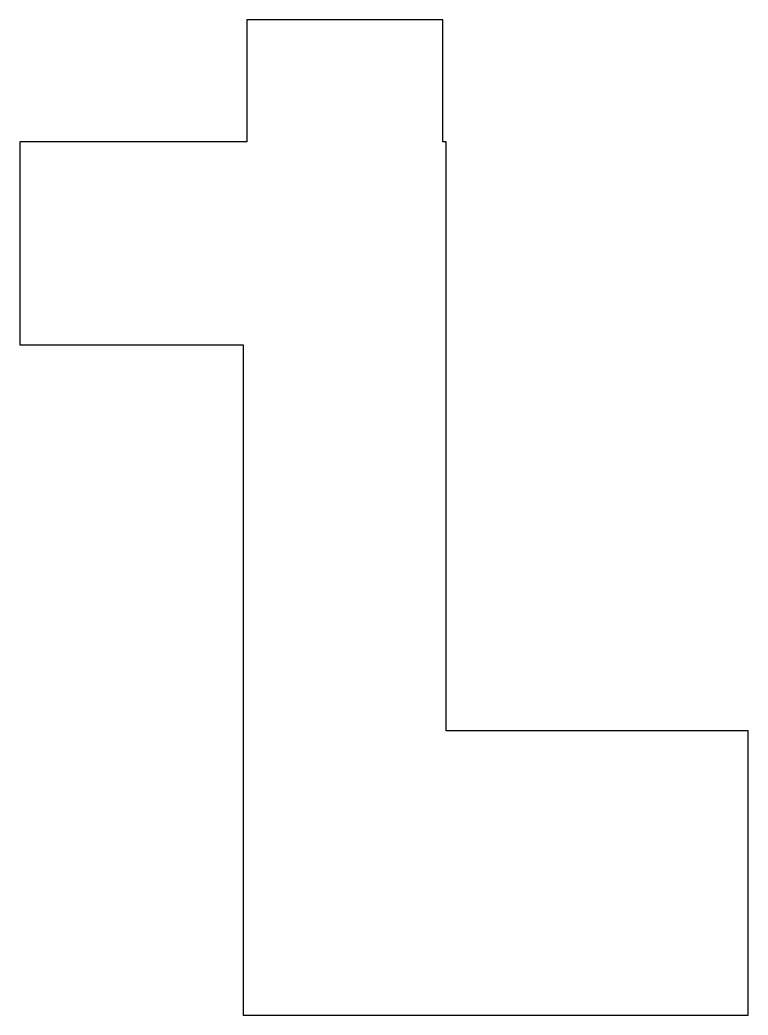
# Model space of a CAD drawing. Header units: millimetres. Extents: x -281.5 to -263.6, y -39 to -14.5.
import ezdxf

# ---------------------------------------------------------------- set-up
doc = ezdxf.new("R2010")
doc.units = ezdxf.units.MM
doc.layers.get('0').update_dxf_attribs({"linetype": 'CONTINUOUS'})

msp = doc.modelspace()

# ---------------------------------------------------------------- linework, layer by layer
msp.add_lwpolyline([(-271, -32), (-271, -17.5), (-271.079, -17.5), (-271.079, -14.5), (-275.912, -14.5), (-275.912, -17.5), (-281.5, -17.5), (-281.5, -22.5), (-276, -22.5), (-276, -39), (-263.562, -39), (-263.562, -32)], close=True)

doc.saveas('drawing.dxf')
